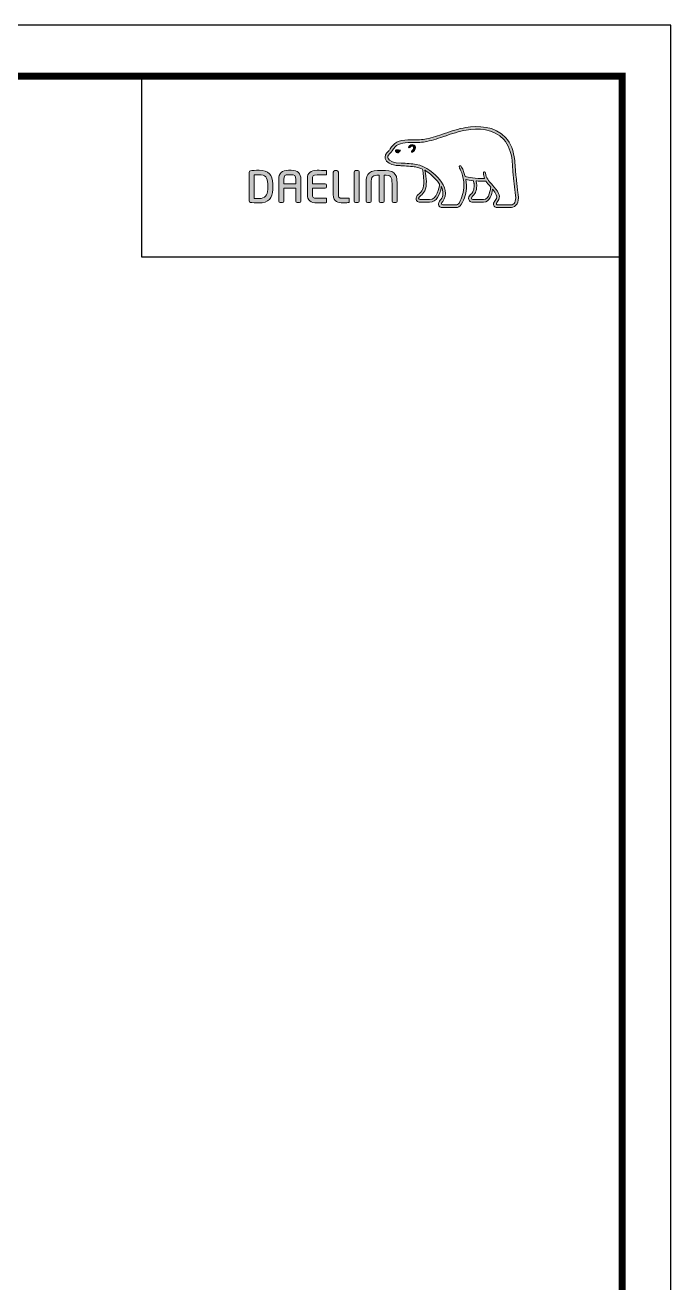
# Model space of a CAD drawing. Extents: x 28 to 1495, y -6 to 1069.
# Drawn here: x 1180 to 1495, y 455 to 1069 of the extents above; entities that cross this region are included whole.
import ezdxf

# ---------------------------------------------------------------- set-up
doc = ezdxf.new("R2010")
doc.units = 0
doc.header["$LTSCALE"] = 50
doc.header["$MEASUREMENT"] = 0
doc.layers.get('0').update_dxf_attribs({"linetype": 'CONTINUOUS'})
doc.layers.add('레이어 1', color=7, linetype='CONTINUOUS', lineweight=0)

msp = doc.modelspace()

# ---------------------------------------------------------------- hatches: boundary and pattern name
at = {"layer": '레이어 1'}
h = msp.add_hatch(color=5, dxfattribs=at)
h.dxf.hatch_style = 1
edge = h.paths.add_edge_path(flags=16)
edge.add_spline(control_points=[(1418.19, 981.63), (1417.55, 980.92), (1416.75, 980.91), (1416.71, 980.91), (1416.71, 980.91), (1410.28, 980.91), (1410.28, 980.91), (1410.04, 980.91), (1409.86, 980.97), (1409.75, 981.09), (1409.65, 981.18), (1409.6, 981.33), (1409.6, 981.51), (1409.6, 981.87), (1409.87, 982.2), (1410.15, 982.56), (1410.41, 982.89), (1410.66, 983.21), (1410.8, 983.6), (1411.15, 984.55), (1411.11, 985.56), (1410.69, 986.45), (1409.93, 988.06), (1408.8, 989.33), (1407.71, 990.55), (1407.71, 990.55), (1407.34, 990.96), (1407.34, 990.96), (1405.92, 992.54), (1404.45, 994.18), (1404.34, 996.4), (1404.31, 996.84), (1404.11, 997.11), (1403.83, 997.09), (1403.83, 997.09), (1403.41, 996.89), (1403.4, 996.89), (1403.29, 996.77), (1403.23, 996.59), (1403.23, 996.37), (1403.23, 996.37), (1403.23, 996.3), (1403.23, 996.3), (1403.29, 995.49), (1403.48, 994.71), (1403.81, 993.89), (1403.81, 993.89), (1403.85, 993.81), (1403.85, 993.81), (1403.85, 993.81), (1403.76, 993.8), (1403.76, 993.8), (1399.63, 993.64), (1395.58, 994.42), (1394.39, 994.71), (1393.66, 997.66), (1392.47, 999.62), (1392.41, 999.7), (1392.32, 999.86), (1392.17, 999.97), (1392.03, 1000.02), (1392.03, 1000.02), (1391.68, 999.96), (1391.64, 999.96), (1391.61, 999.91), (1391.55, 999.83), (1391.42, 999.65), (1391.42, 999.65), (1391.4, 999.51), (1391.4, 999.51), (1391.4, 999.51), (1391.51, 999.12), (1391.51, 999.12), (1391.6, 998.96), (1393.72, 995.25), (1393.72, 990.33), (1393.72, 987.29), (1392.92, 984.43), (1391.35, 981.82), (1390.97, 981.19), (1390.48, 980.91), (1389.74, 980.91), (1389.74, 980.91), (1383.4, 980.91), (1383.4, 980.91), (1383.19, 980.91), (1382.75, 981.06), (1382.75, 981.52), (1382.75, 981.77), (1382.99, 982.19), (1383.38, 982.62), (1386.02, 985.57), (1384.5, 990.16), (1381.96, 993.19), (1379.51, 996.11), (1375.52, 999.79), (1370.39, 1000.7), (1368.57, 1001.02), (1365.58, 1001.19), (1363.17, 1001.34), (1363.17, 1001.34), (1360.73, 1001.48), (1360.73, 1001.48), (1359.48, 1001.58), (1357.41, 1002.35), (1356.78, 1003.54), (1356.52, 1004.03), (1356.55, 1004.53), (1356.88, 1005.11), (1357.09, 1005.46), (1357.38, 1005.76), (1357.74, 1006.12), (1358.14, 1006.53), (1358.55, 1006.94), (1358.87, 1007.5), (1358.87, 1007.5), (1358.97, 1007.67), (1358.97, 1007.67), (1360.19, 1010.01), (1362.71, 1011.25), (1366.47, 1011.35), (1366.47, 1011.35), (1368.58, 1011.37), (1368.58, 1011.37), (1370.91, 1011.39), (1373.55, 1011.4), (1375.71, 1011.87), (1378.76, 1012.52), (1381.81, 1013.56), (1384.51, 1014.48), (1384.51, 1014.48), (1384.59, 1014.51), (1384.59, 1014.51), (1387.93, 1015.65), (1391.37, 1016.83), (1394.9, 1017.4), (1400.54, 1018.34), (1408.28, 1018.31), (1413.15, 1012.84), (1415.4, 1010.3), (1416.79, 1006.82), (1417.27, 1002.48), (1417.27, 1002.48), (1417.25, 1002.5), (1417.23, 1002.51), (1417.27, 1002.43), (1417.31, 1001.94), (1417.51, 999.18), (1417.57, 997.85), (1417.63, 996.48), (1417.97, 993.93), (1417.97, 993.93), (1418.96, 985.42), (1418.96, 985.42), (1418.96, 985.42), (1419.02, 984.38), (1419.02, 984.38), (1419.02, 983.16), (1418.74, 982.23), (1418.19, 981.63)], knot_values=[0, 0, 0, 0, 1, 1, 1, 2, 2, 2, 3, 3, 3, 4, 4, 4, 5, 5, 5, 6, 6, 6, 7, 7, 7, 8, 8, 8, 9, 9, 9, 10, 10, 10, 11, 11, 11, 12, 12, 12, 13, 13, 13, 14, 14, 14, 15, 15, 15, 16, 16, 16, 17, 17, 17, 18, 18, 18, 19, 19, 19, 20, 20, 20, 21, 21, 21, 22, 22, 22, 23, 23, 23, 24, 24, 24, 25, 25, 25, 26, 26, 26, 27, 27, 27, 28, 28, 28, 29, 29, 29, 30, 30, 30, 31, 31, 31, 32, 32, 32, 33, 33, 33, 34, 34, 34, 35, 35, 35, 36, 36, 36, 37, 37, 37, 38, 38, 38, 39, 39, 39, 40, 40, 40, 41, 41, 41, 42, 42, 42, 43, 43, 43, 44, 44, 44, 45, 45, 45, 46, 46, 46, 47, 47, 47, 48, 48, 48, 49, 49, 49, 50, 50, 50, 51, 51, 51, 52, 52, 52, 53, 53, 53, 53], degree=3, periodic=0)
edge = h.paths.add_edge_path(flags=16)
edge.add_spline(control_points=[(1403.32, 983.47), (1403.32, 983.47), (1398.07, 983.47), (1398.07, 983.47), (1397.68, 983.47), (1397.38, 983.78), (1397.38, 984.17), (1397.38, 984.45), (1397.62, 984.8), (1397.84, 985.04), (1398.91, 986.06), (1400, 987.47), (1400, 990.14), (1400, 990.14), (1399.93, 991.35), (1399.93, 991.36), (1399.93, 991.36), (1399.74, 992.54), (1399.74, 992.54), (1399.74, 992.54), (1399.73, 992.61), (1399.73, 992.61), (1399.73, 992.61), (1399.81, 992.61), (1399.81, 992.61), (1400.78, 992.53), (1402.69, 992.43), (1404.51, 992.51), (1404.97, 991.78), (1405.71, 990.84), (1406.8, 989.58), (1406.75, 988.95), (1406.23, 983.47), (1403.32, 983.47)], knot_values=[0, 0, 0, 0, 1, 1, 1, 2, 2, 2, 3, 3, 3, 4, 4, 4, 5, 5, 5, 6, 6, 6, 7, 7, 7, 8, 8, 8, 9, 9, 9, 10, 10, 10, 11, 11, 11, 11], degree=3, periodic=0)
edge = h.paths.add_edge_path(flags=16)
edge.add_spline(control_points=[(1376.99, 983.47), (1376.99, 983.47), (1372.38, 983.47), (1372.38, 983.47), (1372.04, 983.47), (1371.66, 983.75), (1371.66, 984.17), (1371.66, 984.43), (1371.88, 984.74), (1372.27, 985.06), (1373.43, 985.98), (1375.2, 987.39), (1375.39, 991.27), (1375.39, 991.27), (1375.42, 992.33), (1375.42, 992.33), (1375.42, 993.98), (1375.04, 995.97), (1374.68, 997.75), (1374.68, 997.75), (1374.62, 997.93), (1374.62, 997.93), (1374.62, 997.93), (1374.77, 997.82), (1374.77, 997.82), (1375.46, 997.39), (1379.22, 994.84), (1381.89, 991.08), (1381.67, 989.29), (1380.67, 983.47), (1376.99, 983.47)], knot_values=[0, 0, 0, 0, 1, 1, 1, 2, 2, 2, 3, 3, 3, 4, 4, 4, 5, 5, 5, 6, 6, 6, 7, 7, 7, 8, 8, 8, 9, 9, 9, 10, 10, 10, 10], degree=3, periodic=0)
edge = h.paths.add_edge_path()
edge.add_spline(control_points=[(1420.26, 985.55), (1420.26, 985.56), (1419.28, 994.11), (1419.28, 994.11), (1418.92, 996.67), (1418.86, 998.03), (1418.82, 999.24), (1418.82, 999.24), (1418.58, 1002.61), (1418.58, 1002.61), (1418.06, 1007.24), (1416.57, 1010.97), (1414.13, 1013.7), (1408.87, 1019.61), (1400.65, 1019.67), (1394.68, 1018.69), (1391.02, 1018.08), (1387.52, 1016.89), (1384.14, 1015.73), (1384.14, 1015.73), (1384.03, 1015.69), (1384.03, 1015.69), (1381.38, 1014.79), (1378.38, 1013.77), (1375.44, 1013.14), (1373.41, 1012.71), (1370.88, 1012.69), (1368.64, 1012.67), (1368.64, 1012.67), (1366.43, 1012.65), (1366.43, 1012.65), (1362.17, 1012.54), (1359.27, 1011.07), (1357.8, 1008.27), (1357.8, 1008.27), (1357.74, 1008.15), (1357.74, 1008.15), (1357.5, 1007.72), (1357.14, 1007.36), (1356.82, 1007.04), (1356.46, 1006.68), (1356.06, 1006.28), (1355.76, 1005.76), (1355.45, 1005.24), (1355.3, 1004.72), (1355.3, 1004.2), (1355.3, 1003.77), (1355.4, 1003.34), (1355.62, 1002.93), (1356.53, 1001.22), (1359.11, 1000.3), (1360.65, 1000.19), (1360.65, 1000.19), (1362.92, 1000.05), (1362.97, 1000.04), (1365.24, 999.91), (1368.34, 999.74), (1370.16, 999.41), (1371.22, 999.23), (1372.42, 998.85), (1373.53, 998.33), (1373.61, 998.04), (1374.19, 995.48), (1374.19, 992.33), (1374.19, 992.33), (1374.16, 991.33), (1374.16, 991.33), (1373.99, 988.01), (1372.55, 986.85), (1371.49, 986), (1371.38, 985.91), (1370.43, 985.13), (1370.37, 984.18), (1370.32, 983.65), (1370.47, 983.16), (1370.79, 982.81), (1371.15, 982.43), (1371.68, 982.24), (1372.38, 982.24), (1372.38, 982.24), (1376.99, 982.24), (1376.99, 982.24), (1380.44, 982.24), (1382.14, 985.95), (1382.66, 989.43), (1382.66, 989.43), (1382.67, 989.92), (1382.67, 989.92), (1382.67, 989.92), (1382.81, 989.68), (1382.81, 989.68), (1383.25, 988.69), (1383.52, 987.52), (1383.52, 986.63), (1383.52, 985.39), (1383.14, 984.3), (1382.4, 983.49), (1382.22, 983.31), (1381.3, 982.35), (1381.3, 981.4), (1381.3, 981.4), (1381.31, 981.24), (1381.31, 981.24), (1381.44, 980.11), (1382.35, 979.61), (1383.2, 979.61), (1383.2, 979.61), (1389.74, 979.61), (1389.74, 979.61), (1390.92, 979.61), (1391.87, 980.14), (1392.47, 981.15), (1394.14, 983.91), (1394.98, 986.92), (1394.98, 990.07), (1394.98, 991.06), (1394.89, 992.11), (1394.71, 993.2), (1394.71, 993.2), (1394.69, 993.28), (1394.69, 993.28), (1394.69, 993.28), (1394.78, 993.27), (1394.78, 993.27), (1395.57, 993.11), (1396.83, 992.89), (1398.4, 992.73), (1398.4, 992.73), (1398.44, 992.72), (1398.44, 992.72), (1398.44, 992.72), (1398.65, 991.52), (1398.65, 991.52), (1398.65, 991.52), (1398.7, 991.24), (1398.7, 991.23), (1398.7, 991.23), (1398.76, 990.17), (1398.76, 990.17), (1398.76, 987.62), (1397.61, 986.51), (1396.98, 985.92), (1396.97, 985.91), (1396.11, 985.03), (1396.01, 984.25), (1396.01, 984.25), (1395.98, 984.01), (1395.98, 984.01), (1395.98, 983.76), (1396.05, 983.28), (1396.48, 982.83), (1396.85, 982.44), (1397.44, 982.24), (1398.22, 982.24), (1398.22, 982.24), (1403.32, 982.24), (1403.32, 982.24), (1406.42, 982.24), (1407.35, 986.18), (1407.72, 988.39), (1407.72, 988.39), (1407.74, 988.61), (1407.74, 988.61), (1407.74, 988.61), (1407.86, 988.45), (1407.86, 988.45), (1408.58, 987.53), (1409.21, 986.52), (1409.51, 985.89), (1409.67, 985.56), (1409.75, 985.2), (1409.75, 984.83), (1409.75, 984.83), (1409.64, 984.09), (1409.64, 984.09), (1409.52, 983.69), (1409.24, 983.32), (1408.97, 982.97), (1408.58, 982.46), (1408.18, 981.93), (1408.18, 981.29), (1408.18, 981.29), (1408.22, 980.93), (1408.22, 980.93), (1408.4, 980.08), (1409.09, 979.61), (1410.16, 979.61), (1410.16, 979.61), (1416.71, 979.61), (1416.71, 979.61), (1416.85, 979.61), (1418.13, 979.64), (1419.14, 980.73), (1419.94, 981.59), (1420.33, 982.79), (1420.33, 984.37), (1420.33, 984.37), (1420.26, 985.54), (1420.26, 985.55)], knot_values=[0, 0, 0, 0, 1, 1, 1, 2, 2, 2, 3, 3, 3, 4, 4, 4, 5, 5, 5, 6, 6, 6, 7, 7, 7, 8, 8, 8, 9, 9, 9, 10, 10, 10, 11, 11, 11, 12, 12, 12, 13, 13, 13, 14, 14, 14, 15, 15, 15, 16, 16, 16, 17, 17, 17, 18, 18, 18, 19, 19, 19, 20, 20, 20, 21, 21, 21, 22, 22, 22, 23, 23, 23, 24, 24, 24, 25, 25, 25, 26, 26, 26, 27, 27, 27, 28, 28, 28, 29, 29, 29, 30, 30, 30, 31, 31, 31, 32, 32, 32, 33, 33, 33, 34, 34, 34, 35, 35, 35, 36, 36, 36, 37, 37, 37, 38, 38, 38, 39, 39, 39, 40, 40, 40, 41, 41, 41, 42, 42, 42, 43, 43, 43, 44, 44, 44, 45, 45, 45, 46, 46, 46, 47, 47, 47, 48, 48, 48, 49, 49, 49, 50, 50, 50, 51, 51, 51, 52, 52, 52, 53, 53, 53, 54, 54, 54, 55, 55, 55, 56, 56, 56, 57, 57, 57, 58, 58, 58, 59, 59, 59, 60, 60, 60, 61, 61, 61, 62, 62, 62, 63, 63, 63, 64, 64, 64, 65, 65, 65, 66, 66, 66, 66], degree=3, periodic=0)
edge = h.paths.add_edge_path(flags=0)
edge.add_spline(control_points=[(1360.54, 1007.66), (1360.54, 1007.66), (1361.49, 1008.09), (1362.67, 1007.64), (1362.67, 1007.64), (1362.82, 1007.57), (1362.63, 1007.3), (1362.05, 1006.53), (1361.49, 1006.36), (1361.49, 1006.36), (1361.49, 1006.36), (1361.08, 1006.22), (1360.85, 1006.5), (1360.38, 1007.05), (1360.36, 1007.37), (1360.36, 1007.37), (1360.36, 1007.37), (1360.32, 1007.6), (1360.54, 1007.66)], knot_values=[0, 0, 0, 0, 1, 1, 1, 2, 2, 2, 3, 3, 3, 4, 4, 4, 5, 5, 5, 6, 6, 6, 6], degree=3, periodic=0)
edge = h.paths.add_edge_path(flags=0)
edge.add_spline(control_points=[(1366.83, 1009.41), (1366.69, 1009.26), (1366.68, 1009), (1366.83, 1008.86), (1366.98, 1008.73), (1367.23, 1008.76), (1367.37, 1008.92), (1367.45, 1009), (1368.23, 1009.93), (1368.91, 1009.45), (1369.15, 1009.28), (1369.26, 1009.02), (1369.22, 1008.7), (1369.16, 1008.18), (1368.71, 1007.59), (1368.39, 1007.39), (1368.22, 1007.28), (1368.1, 1007.05), (1368.18, 1006.86), (1368.27, 1006.67), (1368.5, 1006.62), (1368.69, 1006.71), (1369.26, 1006.98), (1369.97, 1007.88), (1370.07, 1008.72), (1370.13, 1009.31), (1369.87, 1009.79), (1369.4, 1010.11), (1368.39, 1010.83), (1367.25, 1009.87), (1366.83, 1009.41)], knot_values=[0, 0, 0, 0, 1, 1, 1, 2, 2, 2, 3, 3, 3, 4, 4, 4, 5, 5, 5, 6, 6, 6, 7, 7, 7, 8, 8, 8, 9, 9, 9, 10, 10, 10, 10], degree=3, periodic=0)
edge = h.paths.add_edge_path(flags=0)
edge.add_spline(control_points=[(1366.7, 1008.72), (1366.7, 1008.72), (1366.7, 1008.72), (1366.7, 1008.72), (1366.7, 1008.72), (1366.7, 1008.72), (1366.7, 1008.72)], knot_values=[0, 0, 0, 0, 1, 1, 1, 2, 2, 2, 2], degree=3, periodic=0)
h = msp.add_hatch(color=5, dxfattribs=at)
h.dxf.hatch_style = 2
edge = h.paths.add_edge_path()
edge.add_spline(control_points=[(1360.54, 1007.66), (1360.54, 1007.66), (1361.49, 1008.09), (1362.67, 1007.64), (1362.67, 1007.64), (1362.82, 1007.57), (1362.63, 1007.3), (1362.05, 1006.53), (1361.49, 1006.36), (1361.49, 1006.36), (1361.49, 1006.36), (1361.08, 1006.22), (1360.85, 1006.5), (1360.38, 1007.05), (1360.36, 1007.37), (1360.36, 1007.37), (1360.36, 1007.37), (1360.32, 1007.6), (1360.54, 1007.66)], knot_values=[0, 0, 0, 0, 1, 1, 1, 2, 2, 2, 3, 3, 3, 4, 4, 4, 5, 5, 5, 6, 6, 6, 6], degree=3, periodic=0)
h = msp.add_hatch(color=5, dxfattribs=at)
h.dxf.hatch_style = 2
edge = h.paths.add_edge_path()
edge.add_spline(control_points=[(1366.83, 1009.41), (1366.69, 1009.26), (1366.68, 1009), (1366.83, 1008.86), (1366.98, 1008.73), (1367.23, 1008.76), (1367.37, 1008.92), (1367.45, 1009), (1368.23, 1009.93), (1368.91, 1009.45), (1369.15, 1009.28), (1369.26, 1009.02), (1369.22, 1008.7), (1369.16, 1008.18), (1368.71, 1007.59), (1368.39, 1007.39), (1368.22, 1007.28), (1368.1, 1007.05), (1368.18, 1006.86), (1368.27, 1006.67), (1368.5, 1006.62), (1368.69, 1006.71), (1369.26, 1006.98), (1369.97, 1007.88), (1370.07, 1008.72), (1370.13, 1009.31), (1369.87, 1009.79), (1369.4, 1010.11), (1368.39, 1010.83), (1367.25, 1009.87), (1366.83, 1009.41)], knot_values=[0, 0, 0, 0, 1, 1, 1, 2, 2, 2, 3, 3, 3, 4, 4, 4, 5, 5, 5, 6, 6, 6, 7, 7, 7, 8, 8, 8, 9, 9, 9, 10, 10, 10, 10], degree=3, periodic=0)
h = msp.add_hatch(color=5, dxfattribs=at)
h.dxf.hatch_style = 2
edge = h.paths.add_edge_path()
edge.add_spline(control_points=[(1298.02, 988.46), (1298.02, 985.48), (1296.66, 984.02), (1293.85, 984.02), (1293.85, 984.02), (1291.93, 984.06), (1291.43, 984.07), (1291.43, 984.07), (1291.43, 995.53), (1291.43, 995.53), (1292.42, 995.63), (1293.84, 995.64), (1293.85, 995.64), (1296.73, 995.64), (1298.02, 994.27), (1298.02, 991.2), (1298.02, 991.2), (1298.02, 988.46), (1298.02, 988.46)], knot_values=[0, 0, 0, 0, 1, 1, 1, 2, 2, 2, 3, 3, 3, 4, 4, 4, 5, 5, 5, 6, 6, 6, 6], degree=3, periodic=0)
edge = h.paths.add_edge_path()
edge.add_spline(control_points=[(1293.85, 997.8), (1292.29, 997.8), (1290.27, 997.7), (1289.61, 997.59), (1289.19, 997.52), (1288.93, 997.21), (1288.93, 996.8), (1288.93, 996.8), (1288.93, 982.86), (1288.93, 982.86), (1288.93, 982.43), (1289.19, 982.13), (1289.63, 982.07), (1290.25, 981.97), (1292.27, 981.87), (1293.85, 981.87), (1298.2, 981.87), (1300.5, 984.15), (1300.5, 988.46), (1300.5, 988.46), (1300.5, 991.2), (1300.5, 991.2), (1300.5, 995.52), (1298.2, 997.8), (1293.85, 997.8)], knot_values=[0, 0, 0, 0, 1, 1, 1, 2, 2, 2, 3, 3, 3, 4, 4, 4, 5, 5, 5, 6, 6, 6, 7, 7, 7, 8, 8, 8, 8], degree=3, periodic=0)
h = msp.add_hatch(color=5, dxfattribs=at)
h.dxf.hatch_style = 2
edge = h.paths.add_edge_path()
edge.add_spline(control_points=[(1311.72, 991.22), (1311.72, 991.22), (1305.85, 991.22), (1305.85, 991.22), (1305.85, 991.44), (1305.85, 993.31), (1305.85, 993.31), (1305.85, 995.27), (1306.44, 995.6), (1308.18, 995.6), (1308.18, 995.6), (1309.4, 995.6), (1309.4, 995.6), (1311.14, 995.6), (1311.72, 995.27), (1311.72, 993.31), (1311.72, 993.31), (1311.72, 991.44), (1311.72, 991.22)], knot_values=[0, 0, 0, 0, 1, 1, 1, 2, 2, 2, 3, 3, 3, 4, 4, 4, 5, 5, 5, 6, 6, 6, 6], degree=3, periodic=0)
edge = h.paths.add_edge_path()
edge.add_spline(control_points=[(1309.4, 997.8), (1309.4, 997.8), (1308.18, 997.8), (1308.18, 997.8), (1304.86, 997.8), (1303.37, 996.41), (1303.37, 993.31), (1303.37, 993.31), (1303.37, 982.7), (1303.37, 982.7), (1303.37, 982.33), (1303.68, 982.01), (1304.04, 982.01), (1304.04, 982.01), (1305.2, 982.01), (1305.2, 982.01), (1305.61, 982.01), (1305.85, 982.36), (1305.85, 982.7), (1305.85, 982.7), (1305.85, 988.8), (1305.85, 989.04), (1305.85, 989.04), (1311.72, 989.04), (1311.72, 989.04), (1311.72, 988.8), (1311.72, 982.7), (1311.72, 982.7), (1311.72, 982.32), (1312.02, 982.01), (1312.39, 982.01), (1312.39, 982.01), (1313.54, 982.01), (1313.54, 982.01), (1313.94, 982.01), (1314.21, 982.37), (1314.21, 982.7), (1314.21, 982.7), (1314.21, 993.31), (1314.21, 993.31), (1314.21, 996.41), (1312.72, 997.8), (1309.4, 997.8)], knot_values=[0, 0, 0, 0, 1, 1, 1, 2, 2, 2, 3, 3, 3, 4, 4, 4, 5, 5, 5, 6, 6, 6, 7, 7, 7, 8, 8, 8, 9, 9, 9, 10, 10, 10, 11, 11, 11, 12, 12, 12, 13, 13, 13, 14, 14, 14, 14], degree=3, periodic=0)
h = msp.add_hatch(color=5, dxfattribs=at)
h.dxf.hatch_style = 2
edge = h.paths.add_edge_path()
edge.add_spline(control_points=[(1317.36, 993.74), (1317.36, 993.74), (1317.36, 985.93), (1317.36, 985.93), (1317.36, 983.2), (1318.92, 981.87), (1322.13, 981.87), (1323.55, 981.87), (1325.48, 981.9), (1326.25, 981.97), (1326.24, 981.97), (1326.63, 982.01), (1326.63, 982.01), (1326.63, 982.01), (1326.74, 982.02), (1326.74, 982.02), (1326.74, 982.02), (1326.74, 984.11), (1326.74, 984.11), (1326.74, 984.11), (1322.15, 984.11), (1322.15, 984.11), (1319.85, 984.11), (1319.85, 984.75), (1319.85, 985.93), (1319.85, 985.93), (1319.85, 988.82), (1319.85, 989.05), (1320.09, 989.05), (1326.02, 989.05), (1326.02, 989.05), (1326.41, 989.05), (1326.72, 989.36), (1326.72, 989.74), (1326.72, 989.74), (1326.72, 990.51), (1326.72, 990.51), (1326.72, 990.89), (1326.41, 991.2), (1326.02, 991.2), (1326.02, 991.2), (1320.09, 991.2), (1319.85, 991.2), (1319.85, 991.43), (1319.85, 993.74), (1319.85, 993.74), (1319.85, 994.91), (1319.85, 995.56), (1322.15, 995.56), (1322.15, 995.56), (1326.74, 995.54), (1326.74, 995.54), (1326.74, 995.54), (1326.74, 997.62), (1326.74, 997.62), (1326.74, 997.62), (1326.25, 997.67), (1326.25, 997.67), (1325.35, 997.75), (1323.28, 997.8), (1322.13, 997.8), (1318.92, 997.8), (1317.36, 996.47), (1317.36, 993.74)], knot_values=[0, 0, 0, 0, 1, 1, 1, 2, 2, 2, 3, 3, 3, 4, 4, 4, 5, 5, 5, 6, 6, 6, 7, 7, 7, 8, 8, 8, 9, 9, 9, 10, 10, 10, 11, 11, 11, 12, 12, 12, 13, 13, 13, 14, 14, 14, 15, 15, 15, 16, 16, 16, 17, 17, 17, 18, 18, 18, 19, 19, 19, 20, 20, 20, 21, 21, 21, 21], degree=3, periodic=0)
h = msp.add_hatch(color=5, dxfattribs=at)
h.dxf.hatch_style = 2
edge = h.paths.add_edge_path()
edge.add_spline(control_points=[(1330.72, 997.65), (1330.34, 997.65), (1330.01, 997.34), (1330.01, 996.96), (1330.01, 996.96), (1330.01, 985.93), (1330.01, 985.93), (1330.01, 982.33), (1332.47, 981.87), (1334.6, 981.87), (1336.17, 981.87), (1336.57, 981.94), (1337.04, 982.01), (1337.04, 982.01), (1337.31, 982.06), (1337.31, 982.06), (1337.3, 982.06), (1337.67, 982.1), (1337.67, 982.1), (1337.67, 982.1), (1337.77, 982.12), (1337.77, 982.12), (1337.77, 982.12), (1337.77, 984.11), (1337.77, 984.11), (1337.77, 984.11), (1334.63, 984.11), (1334.63, 984.11), (1332.5, 984.11), (1332.5, 984.91), (1332.5, 985.69), (1332.5, 985.69), (1332.5, 996.96), (1332.5, 996.96), (1332.5, 997.34), (1332.17, 997.65), (1331.79, 997.65), (1331.79, 997.65), (1330.72, 997.65), (1330.72, 997.65)], knot_values=[0, 0, 0, 0, 1, 1, 1, 2, 2, 2, 3, 3, 3, 4, 4, 4, 5, 5, 5, 6, 6, 6, 7, 7, 7, 8, 8, 8, 9, 9, 9, 10, 10, 10, 11, 11, 11, 12, 12, 12, 13, 13, 13, 13], degree=3, periodic=0)
h = msp.add_hatch(color=5, dxfattribs=at)
h.dxf.hatch_style = 2
edge = h.paths.add_edge_path()
edge.add_spline(control_points=[(1340.85, 997.65), (1340.44, 997.65), (1340.19, 997.31), (1340.19, 996.98), (1340.19, 996.98), (1340.19, 982.7), (1340.19, 982.7), (1340.19, 982.32), (1340.49, 982.01), (1340.85, 982.01), (1340.85, 982.01), (1342.01, 982.01), (1342.01, 982.01), (1342.42, 982.01), (1342.67, 982.36), (1342.67, 982.7), (1342.67, 982.7), (1342.67, 996.98), (1342.67, 996.98), (1342.67, 997.36), (1342.38, 997.65), (1342.01, 997.65), (1342.01, 997.65), (1340.85, 997.65), (1340.85, 997.65)], knot_values=[0, 0, 0, 0, 1, 1, 1, 2, 2, 2, 3, 3, 3, 4, 4, 4, 5, 5, 5, 6, 6, 6, 7, 7, 7, 8, 8, 8, 8], degree=3, periodic=0)
h = msp.add_hatch(color=5, dxfattribs=at)
h.dxf.hatch_style = 2
edge = h.paths.add_edge_path()
edge.add_spline(control_points=[(1346.01, 991.49), (1346.01, 991.49), (1346.01, 982.7), (1346.01, 982.7), (1346.01, 982.32), (1346.31, 982.01), (1346.68, 982.01), (1346.68, 982.01), (1347.85, 982.01), (1347.85, 982.01), (1348.27, 982.01), (1348.52, 982.36), (1348.52, 982.7), (1348.52, 982.7), (1348.52, 991.27), (1348.52, 991.27), (1348.52, 995.05), (1349.16, 995.42), (1352.35, 995.43), (1352.35, 995.2), (1352.35, 982.7), (1352.35, 982.7), (1352.35, 982.31), (1352.64, 982.01), (1353.01, 982.01), (1353.01, 982.01), (1354.17, 982.01), (1354.17, 982.01), (1354.58, 982.01), (1354.83, 982.36), (1354.83, 982.7), (1354.83, 982.7), (1354.83, 995.16), (1354.83, 995.4), (1356.33, 995.4), (1357.38, 995.28), (1357.95, 994.71), (1358.54, 994.11), (1358.66, 992.99), (1358.66, 991.27), (1358.66, 991.27), (1358.66, 982.7), (1358.66, 982.7), (1358.66, 982.33), (1358.97, 982.01), (1359.33, 982.01), (1359.33, 982.01), (1360.51, 982.01), (1360.51, 982.01), (1360.92, 982.01), (1361.17, 982.37), (1361.17, 982.7), (1361.17, 982.7), (1361.17, 991.49), (1361.17, 991.49), (1361.17, 996.82), (1359.28, 997.72), (1353.61, 997.72), (1347.91, 997.72), (1346.01, 996.82), (1346.01, 991.49)], knot_values=[0, 0, 0, 0, 1, 1, 1, 2, 2, 2, 3, 3, 3, 4, 4, 4, 5, 5, 5, 6, 6, 6, 7, 7, 7, 8, 8, 8, 9, 9, 9, 10, 10, 10, 11, 11, 11, 12, 12, 12, 13, 13, 13, 14, 14, 14, 15, 15, 15, 16, 16, 16, 17, 17, 17, 18, 18, 18, 19, 19, 19, 20, 20, 20, 20], degree=3, periodic=0)

# ---------------------------------------------------------------- linework, layer by layer
at = {"color": 5, "ltscale": 0.5}
msp.add_line((1236.52, 955.42), (1236.52, 1043.72), dxfattribs=at)
at = {"color": 5}
msp.add_line((1376.78, 982.24), (1376.78, 982.24), dxfattribs=at)
at = {"color": 5, "ltscale": 40}
msp.add_line((1470.96, 955.42), (1236.52, 955.42), dxfattribs=at)
at = {"ltscale": 0.5}
msp.add_lwpolyline([(27.78, -6.17), (1494.7, -6.17), (1494.7, 1068.67), (27.78, 1068.67)], close=True, dxfattribs=at)
at = {"color": 5, "linetype": 'ByBlock', "lineweight": 200, "const_width": 3.38}
msp.add_lwpolyline([(51.36, 39.86), (1470.96, 39.86), (1470.96, 1043.72), (51.36, 1043.72)], close=True, dxfattribs=at)
at = {"layer": '레이어 1', "color": 5}
for points, knots in [([(1420.26, 985.55), (1420.26, 985.56), (1419.28, 994.11), (1419.28, 994.11), (1418.92, 996.67), (1418.86, 998.03), (1418.82, 999.24), (1418.82, 999.24), (1418.58, 1002.61), (1418.58, 1002.61), (1418.06, 1007.24), (1416.57, 1010.97), (1414.13, 1013.7), (1408.87, 1019.61), (1400.65, 1019.67), (1394.68, 1018.69), (1391.02, 1018.08), (1387.52, 1016.89), (1384.14, 1015.73), (1384.14, 1015.73), (1384.03, 1015.69), (1384.03, 1015.69), (1381.38, 1014.79), (1378.38, 1013.77), (1375.44, 1013.14), (1373.41, 1012.71), (1370.88, 1012.69), (1368.64, 1012.67), (1368.64, 1012.67), (1366.43, 1012.65), (1366.43, 1012.65), (1362.17, 1012.54), (1359.27, 1011.07), (1357.8, 1008.27), (1357.8, 1008.27), (1357.74, 1008.15), (1357.74, 1008.15), (1357.5, 1007.72), (1357.14, 1007.36), (1356.82, 1007.04), (1356.46, 1006.68), (1356.06, 1006.28), (1355.76, 1005.76), (1355.45, 1005.24), (1355.3, 1004.72), (1355.3, 1004.2), (1355.3, 1003.77), (1355.4, 1003.34), (1355.62, 1002.93), (1356.53, 1001.22), (1359.11, 1000.3), (1360.65, 1000.19), (1360.65, 1000.19), (1362.92, 1000.05), (1362.97, 1000.04), (1365.24, 999.91), (1368.34, 999.74), (1370.16, 999.41), (1371.22, 999.23), (1372.42, 998.85), (1373.53, 998.33), (1373.61, 998.04), (1374.19, 995.48), (1374.19, 992.33), (1374.19, 992.33), (1374.16, 991.33), (1374.16, 991.33), (1373.99, 988.01), (1372.55, 986.85), (1371.49, 986), (1371.38, 985.91), (1370.43, 985.13), (1370.37, 984.18), (1370.32, 983.65), (1370.47, 983.16), (1370.79, 982.81), (1371.15, 982.43), (1371.68, 982.24), (1372.38, 982.24), (1372.38, 982.24), (1376.99, 982.24), (1376.99, 982.24), (1380.44, 982.24), (1382.14, 985.95), (1382.66, 989.43), (1382.66, 989.43), (1382.67, 989.92), (1382.67, 989.92), (1382.67, 989.92), (1382.81, 989.68), (1382.81, 989.68), (1383.25, 988.69), (1383.52, 987.52), (1383.52, 986.63), (1383.52, 985.39), (1383.14, 984.3), (1382.4, 983.49), (1382.22, 983.31), (1381.3, 982.35), (1381.3, 981.4), (1381.3, 981.4), (1381.31, 981.24), (1381.31, 981.24), (1381.44, 980.11), (1382.35, 979.61), (1383.2, 979.61), (1383.2, 979.61), (1389.74, 979.61), (1389.74, 979.61), (1390.92, 979.61), (1391.87, 980.14), (1392.47, 981.15), (1394.14, 983.91), (1394.98, 986.92), (1394.98, 990.07), (1394.98, 991.06), (1394.89, 992.11), (1394.71, 993.2), (1394.71, 993.2), (1394.69, 993.28), (1394.69, 993.28), (1394.69, 993.28), (1394.78, 993.27), (1394.78, 993.27), (1395.57, 993.11), (1396.83, 992.89), (1398.4, 992.73), (1398.4, 992.73), (1398.44, 992.72), (1398.44, 992.72), (1398.44, 992.72), (1398.65, 991.52), (1398.65, 991.52), (1398.65, 991.52), (1398.7, 991.24), (1398.7, 991.23), (1398.7, 991.23), (1398.76, 990.17), (1398.76, 990.17), (1398.76, 987.62), (1397.61, 986.51), (1396.98, 985.92), (1396.97, 985.91), (1396.11, 985.03), (1396.01, 984.25), (1396.01, 984.25), (1395.98, 984.01), (1395.98, 984.01), (1395.98, 983.76), (1396.05, 983.28), (1396.48, 982.83), (1396.85, 982.44), (1397.44, 982.24), (1398.22, 982.24), (1398.22, 982.24), (1403.32, 982.24), (1403.32, 982.24), (1406.42, 982.24), (1407.35, 986.18), (1407.72, 988.39), (1407.72, 988.39), (1407.74, 988.61), (1407.74, 988.61), (1407.74, 988.61), (1407.86, 988.45), (1407.86, 988.45), (1408.58, 987.53), (1409.21, 986.52), (1409.51, 985.89), (1409.67, 985.56), (1409.75, 985.2), (1409.75, 984.83), (1409.75, 984.83), (1409.64, 984.09), (1409.64, 984.09), (1409.52, 983.69), (1409.24, 983.32), (1408.97, 982.97), (1408.58, 982.46), (1408.18, 981.93), (1408.18, 981.29), (1408.18, 981.29), (1408.22, 980.93), (1408.22, 980.93), (1408.4, 980.08), (1409.09, 979.61), (1410.16, 979.61), (1410.16, 979.61), (1416.71, 979.61), (1416.71, 979.61), (1416.85, 979.61), (1418.13, 979.64), (1419.14, 980.73), (1419.94, 981.59), (1420.33, 982.79), (1420.33, 984.37), (1420.33, 984.37), (1420.26, 985.54), (1420.26, 985.55)], [0, 0, 0, 0, 1, 1, 1, 2, 2, 2, 3, 3, 3, 4, 4, 4, 5, 5, 5, 6, 6, 6, 7, 7, 7, 8, 8, 8, 9, 9, 9, 10, 10, 10, 11, 11, 11, 12, 12, 12, 13, 13, 13, 14, 14, 14, 15, 15, 15, 16, 16, 16, 17, 17, 17, 18, 18, 18, 19, 19, 19, 20, 20, 20, 21, 21, 21, 22, 22, 22, 23, 23, 23, 24, 24, 24, 25, 25, 25, 26, 26, 26, 27, 27, 27, 28, 28, 28, 29, 29, 29, 30, 30, 30, 31, 31, 31, 32, 32, 32, 33, 33, 33, 34, 34, 34, 35, 35, 35, 36, 36, 36, 37, 37, 37, 38, 38, 38, 39, 39, 39, 40, 40, 40, 41, 41, 41, 42, 42, 42, 43, 43, 43, 44, 44, 44, 45, 45, 45, 46, 46, 46, 47, 47, 47, 48, 48, 48, 49, 49, 49, 50, 50, 50, 51, 51, 51, 52, 52, 52, 53, 53, 53, 54, 54, 54, 55, 55, 55, 56, 56, 56, 57, 57, 57, 58, 58, 58, 59, 59, 59, 60, 60, 60, 61, 61, 61, 62, 62, 62, 63, 63, 63, 64, 64, 64, 65, 65, 65, 66, 66, 66, 66]), ([(1360.54, 1007.66), (1360.54, 1007.66), (1361.49, 1008.09), (1362.67, 1007.64), (1362.67, 1007.64), (1362.82, 1007.57), (1362.63, 1007.3), (1362.05, 1006.53), (1361.49, 1006.36), (1361.49, 1006.36), (1361.49, 1006.36), (1361.08, 1006.22), (1360.85, 1006.5), (1360.38, 1007.05), (1360.36, 1007.37), (1360.36, 1007.37), (1360.36, 1007.37), (1360.32, 1007.6), (1360.54, 1007.66)], [0, 0, 0, 0, 1, 1, 1, 2, 2, 2, 3, 3, 3, 4, 4, 4, 5, 5, 5, 6, 6, 6, 6]), ([(1366.83, 1009.41), (1366.69, 1009.26), (1366.68, 1009), (1366.83, 1008.86), (1366.98, 1008.73), (1367.23, 1008.76), (1367.37, 1008.92), (1367.45, 1009), (1368.23, 1009.93), (1368.91, 1009.45), (1369.15, 1009.28), (1369.26, 1009.02), (1369.22, 1008.7), (1369.16, 1008.18), (1368.71, 1007.59), (1368.39, 1007.39), (1368.22, 1007.28), (1368.1, 1007.05), (1368.18, 1006.86), (1368.27, 1006.67), (1368.5, 1006.62), (1368.69, 1006.71), (1369.26, 1006.98), (1369.97, 1007.88), (1370.07, 1008.72), (1370.13, 1009.31), (1369.87, 1009.79), (1369.4, 1010.11), (1368.39, 1010.83), (1367.25, 1009.87), (1366.83, 1009.41)], [0, 0, 0, 0, 1, 1, 1, 2, 2, 2, 3, 3, 3, 4, 4, 4, 5, 5, 5, 6, 6, 6, 7, 7, 7, 8, 8, 8, 9, 9, 9, 10, 10, 10, 10]), ([(1366.7, 1008.72), (1366.7, 1008.72), (1366.7, 1008.72), (1366.7, 1008.72), (1366.7, 1008.72), (1366.7, 1008.72), (1366.7, 1008.72)], [0, 0, 0, 0, 1, 1, 1, 2, 2, 2, 2]), ([(1293.85, 997.8), (1292.29, 997.8), (1290.27, 997.7), (1289.61, 997.59), (1289.19, 997.52), (1288.93, 997.21), (1288.93, 996.8), (1288.93, 996.8), (1288.93, 982.86), (1288.93, 982.86), (1288.93, 982.43), (1289.19, 982.13), (1289.63, 982.07), (1290.25, 981.97), (1292.27, 981.87), (1293.85, 981.87), (1298.2, 981.87), (1300.5, 984.15), (1300.5, 988.46), (1300.5, 988.46), (1300.5, 991.2), (1300.5, 991.2), (1300.5, 995.52), (1298.2, 997.8), (1293.85, 997.8)], [0, 0, 0, 0, 1, 1, 1, 2, 2, 2, 3, 3, 3, 4, 4, 4, 5, 5, 5, 6, 6, 6, 7, 7, 7, 8, 8, 8, 8]), ([(1298.02, 988.46), (1298.02, 985.48), (1296.66, 984.02), (1293.85, 984.02), (1293.85, 984.02), (1291.93, 984.06), (1291.43, 984.07), (1291.43, 984.07), (1291.43, 995.53), (1291.43, 995.53), (1292.42, 995.63), (1293.84, 995.64), (1293.85, 995.64), (1296.73, 995.64), (1298.02, 994.27), (1298.02, 991.2), (1298.02, 991.2), (1298.02, 988.46), (1298.02, 988.46)], [0, 0, 0, 0, 1, 1, 1, 2, 2, 2, 3, 3, 3, 4, 4, 4, 5, 5, 5, 6, 6, 6, 6]), ([(1309.4, 997.8), (1309.4, 997.8), (1308.18, 997.8), (1308.18, 997.8), (1304.86, 997.8), (1303.37, 996.41), (1303.37, 993.31), (1303.37, 993.31), (1303.37, 982.7), (1303.37, 982.7), (1303.37, 982.33), (1303.68, 982.01), (1304.04, 982.01), (1304.04, 982.01), (1305.2, 982.01), (1305.2, 982.01), (1305.61, 982.01), (1305.85, 982.36), (1305.85, 982.7), (1305.85, 982.7), (1305.85, 988.8), (1305.85, 989.04), (1305.85, 989.04), (1311.72, 989.04), (1311.72, 989.04), (1311.72, 988.8), (1311.72, 982.7), (1311.72, 982.7), (1311.72, 982.32), (1312.02, 982.01), (1312.39, 982.01), (1312.39, 982.01), (1313.54, 982.01), (1313.54, 982.01), (1313.94, 982.01), (1314.21, 982.37), (1314.21, 982.7), (1314.21, 982.7), (1314.21, 993.31), (1314.21, 993.31), (1314.21, 996.41), (1312.72, 997.8), (1309.4, 997.8)], [0, 0, 0, 0, 1, 1, 1, 2, 2, 2, 3, 3, 3, 4, 4, 4, 5, 5, 5, 6, 6, 6, 7, 7, 7, 8, 8, 8, 9, 9, 9, 10, 10, 10, 11, 11, 11, 12, 12, 12, 13, 13, 13, 14, 14, 14, 14]), ([(1311.72, 991.22), (1311.72, 991.22), (1305.85, 991.22), (1305.85, 991.22), (1305.85, 991.44), (1305.85, 993.31), (1305.85, 993.31), (1305.85, 995.27), (1306.44, 995.6), (1308.18, 995.6), (1308.18, 995.6), (1309.4, 995.6), (1309.4, 995.6), (1311.14, 995.6), (1311.72, 995.27), (1311.72, 993.31), (1311.72, 993.31), (1311.72, 991.44), (1311.72, 991.22)], [0, 0, 0, 0, 1, 1, 1, 2, 2, 2, 3, 3, 3, 4, 4, 4, 5, 5, 5, 6, 6, 6, 6]), ([(1317.36, 993.74), (1317.36, 993.74), (1317.36, 985.93), (1317.36, 985.93), (1317.36, 983.2), (1318.92, 981.87), (1322.13, 981.87), (1323.55, 981.87), (1325.48, 981.9), (1326.25, 981.97), (1326.24, 981.97), (1326.63, 982.01), (1326.63, 982.01), (1326.63, 982.01), (1326.74, 982.02), (1326.74, 982.02), (1326.74, 982.02), (1326.74, 984.11), (1326.74, 984.11), (1326.74, 984.11), (1322.15, 984.11), (1322.15, 984.11), (1319.85, 984.11), (1319.85, 984.75), (1319.85, 985.93), (1319.85, 985.93), (1319.85, 988.82), (1319.85, 989.05), (1320.09, 989.05), (1326.02, 989.05), (1326.02, 989.05), (1326.41, 989.05), (1326.72, 989.36), (1326.72, 989.74), (1326.72, 989.74), (1326.72, 990.51), (1326.72, 990.51), (1326.72, 990.89), (1326.41, 991.2), (1326.02, 991.2), (1326.02, 991.2), (1320.09, 991.2), (1319.85, 991.2), (1319.85, 991.43), (1319.85, 993.74), (1319.85, 993.74), (1319.85, 994.91), (1319.85, 995.56), (1322.15, 995.56), (1322.15, 995.56), (1326.74, 995.54), (1326.74, 995.54), (1326.74, 995.54), (1326.74, 997.62), (1326.74, 997.62), (1326.74, 997.62), (1326.25, 997.67), (1326.25, 997.67), (1325.35, 997.75), (1323.28, 997.8), (1322.13, 997.8), (1318.92, 997.8), (1317.36, 996.47), (1317.36, 993.74)], [0, 0, 0, 0, 1, 1, 1, 2, 2, 2, 3, 3, 3, 4, 4, 4, 5, 5, 5, 6, 6, 6, 7, 7, 7, 8, 8, 8, 9, 9, 9, 10, 10, 10, 11, 11, 11, 12, 12, 12, 13, 13, 13, 14, 14, 14, 15, 15, 15, 16, 16, 16, 17, 17, 17, 18, 18, 18, 19, 19, 19, 20, 20, 20, 21, 21, 21, 21]), ([(1330.72, 997.65), (1330.34, 997.65), (1330.01, 997.34), (1330.01, 996.96), (1330.01, 996.96), (1330.01, 985.93), (1330.01, 985.93), (1330.01, 982.33), (1332.47, 981.87), (1334.6, 981.87), (1336.17, 981.87), (1336.57, 981.94), (1337.04, 982.01), (1337.04, 982.01), (1337.31, 982.06), (1337.31, 982.06), (1337.3, 982.06), (1337.67, 982.1), (1337.67, 982.1), (1337.67, 982.1), (1337.77, 982.12), (1337.77, 982.12), (1337.77, 982.12), (1337.77, 984.11), (1337.77, 984.11), (1337.77, 984.11), (1334.63, 984.11), (1334.63, 984.11), (1332.5, 984.11), (1332.5, 984.91), (1332.5, 985.69), (1332.5, 985.69), (1332.5, 996.96), (1332.5, 996.96), (1332.5, 997.34), (1332.17, 997.65), (1331.79, 997.65), (1331.79, 997.65), (1330.72, 997.65), (1330.72, 997.65)], [0, 0, 0, 0, 1, 1, 1, 2, 2, 2, 3, 3, 3, 4, 4, 4, 5, 5, 5, 6, 6, 6, 7, 7, 7, 8, 8, 8, 9, 9, 9, 10, 10, 10, 11, 11, 11, 12, 12, 12, 13, 13, 13, 13]), ([(1340.85, 997.65), (1340.44, 997.65), (1340.19, 997.31), (1340.19, 996.98), (1340.19, 996.98), (1340.19, 982.7), (1340.19, 982.7), (1340.19, 982.32), (1340.49, 982.01), (1340.85, 982.01), (1340.85, 982.01), (1342.01, 982.01), (1342.01, 982.01), (1342.42, 982.01), (1342.67, 982.36), (1342.67, 982.7), (1342.67, 982.7), (1342.67, 996.98), (1342.67, 996.98), (1342.67, 997.36), (1342.38, 997.65), (1342.01, 997.65), (1342.01, 997.65), (1340.85, 997.65), (1340.85, 997.65)], [0, 0, 0, 0, 1, 1, 1, 2, 2, 2, 3, 3, 3, 4, 4, 4, 5, 5, 5, 6, 6, 6, 7, 7, 7, 8, 8, 8, 8]), ([(1346.01, 991.49), (1346.01, 991.49), (1346.01, 982.7), (1346.01, 982.7), (1346.01, 982.32), (1346.31, 982.01), (1346.68, 982.01), (1346.68, 982.01), (1347.85, 982.01), (1347.85, 982.01), (1348.27, 982.01), (1348.52, 982.36), (1348.52, 982.7), (1348.52, 982.7), (1348.52, 991.27), (1348.52, 991.27), (1348.52, 995.05), (1349.16, 995.42), (1352.35, 995.43), (1352.35, 995.2), (1352.35, 982.7), (1352.35, 982.7), (1352.35, 982.31), (1352.64, 982.01), (1353.01, 982.01), (1353.01, 982.01), (1354.17, 982.01), (1354.17, 982.01), (1354.58, 982.01), (1354.83, 982.36), (1354.83, 982.7), (1354.83, 982.7), (1354.83, 995.16), (1354.83, 995.4), (1356.33, 995.4), (1357.38, 995.28), (1357.95, 994.71), (1358.54, 994.11), (1358.66, 992.99), (1358.66, 991.27), (1358.66, 991.27), (1358.66, 982.7), (1358.66, 982.7), (1358.66, 982.33), (1358.97, 982.01), (1359.33, 982.01), (1359.33, 982.01), (1360.51, 982.01), (1360.51, 982.01), (1360.92, 982.01), (1361.17, 982.37), (1361.17, 982.7), (1361.17, 982.7), (1361.17, 991.49), (1361.17, 991.49), (1361.17, 996.82), (1359.28, 997.72), (1353.61, 997.72), (1347.91, 997.72), (1346.01, 996.82), (1346.01, 991.49)], [0, 0, 0, 0, 1, 1, 1, 2, 2, 2, 3, 3, 3, 4, 4, 4, 5, 5, 5, 6, 6, 6, 7, 7, 7, 8, 8, 8, 9, 9, 9, 10, 10, 10, 11, 11, 11, 12, 12, 12, 13, 13, 13, 14, 14, 14, 15, 15, 15, 16, 16, 16, 17, 17, 17, 18, 18, 18, 19, 19, 19, 20, 20, 20, 20]), ([(1376.99, 983.47), (1376.99, 983.47), (1372.38, 983.47), (1372.38, 983.47), (1372.04, 983.47), (1371.66, 983.75), (1371.66, 984.17), (1371.66, 984.43), (1371.88, 984.74), (1372.27, 985.06), (1373.43, 985.98), (1375.2, 987.39), (1375.39, 991.27), (1375.39, 991.27), (1375.42, 992.33), (1375.42, 992.33), (1375.42, 993.98), (1375.04, 995.97), (1374.68, 997.75), (1374.68, 997.75), (1374.62, 997.93), (1374.62, 997.93), (1374.62, 997.93), (1374.77, 997.82), (1374.77, 997.82), (1375.46, 997.39), (1379.22, 994.84), (1381.89, 991.08), (1381.67, 989.29), (1380.67, 983.47), (1376.99, 983.47)], [0, 0, 0, 0, 1, 1, 1, 2, 2, 2, 3, 3, 3, 4, 4, 4, 5, 5, 5, 6, 6, 6, 7, 7, 7, 8, 8, 8, 9, 9, 9, 10, 10, 10, 10]), ([(1391.51, 999.12), (1391.6, 998.96), (1393.72, 995.25), (1393.72, 990.33), (1393.72, 987.29), (1392.92, 984.43), (1391.35, 981.82)], [24, 24, 24, 24, 25, 25, 25, 26, 26, 26, 26]), ([(1403.32, 983.47), (1403.32, 983.47), (1398.07, 983.47), (1398.07, 983.47), (1397.68, 983.47), (1397.38, 983.78), (1397.38, 984.17), (1397.38, 984.45), (1397.62, 984.8), (1397.84, 985.04), (1398.91, 986.06), (1400, 987.47), (1400, 990.14), (1400, 990.14), (1399.93, 991.35), (1399.93, 991.36), (1399.93, 991.36), (1399.74, 992.54), (1399.74, 992.54), (1399.74, 992.54), (1399.73, 992.61), (1399.73, 992.61), (1399.73, 992.61), (1399.81, 992.61), (1399.81, 992.61), (1400.78, 992.53), (1402.69, 992.43), (1404.51, 992.51), (1404.97, 991.78), (1405.71, 990.84), (1406.8, 989.58), (1406.75, 988.95), (1406.23, 983.47), (1403.32, 983.47)], [0, 0, 0, 0, 1, 1, 1, 2, 2, 2, 3, 3, 3, 4, 4, 4, 5, 5, 5, 6, 6, 6, 7, 7, 7, 8, 8, 8, 9, 9, 9, 10, 10, 10, 11, 11, 11, 11]), ([(1383.4, 980.91), (1383.19, 980.91), (1382.75, 981.06), (1382.75, 981.52), (1382.75, 981.77), (1382.99, 982.19), (1383.38, 982.62)], [28, 28, 28, 28, 29, 29, 29, 30, 30, 30, 30]), ([(1409.75, 981.09), (1409.65, 981.18), (1409.6, 981.33), (1409.6, 981.51), (1409.6, 981.87), (1409.87, 982.2), (1410.15, 982.56)], [3, 3, 3, 3, 4, 4, 4, 5, 5, 5, 5])]:
    msp.add_open_spline(points, degree=3, knots=knots, dxfattribs=at)
for points in [[(1375.71, 1011.87), (1378.76, 1012.52), (1381.81, 1013.56), (1384.51, 1014.48)], [(1384.51, 1014.48), (1384.51, 1014.48), (1384.59, 1014.51), (1384.59, 1014.51)], [(1384.59, 1014.51), (1387.93, 1015.65), (1391.37, 1016.83), (1394.9, 1017.4)], [(1394.9, 1017.4), (1400.54, 1018.34), (1408.28, 1018.31), (1413.15, 1012.84)], [(1357.74, 1006.12), (1358.14, 1006.53), (1358.55, 1006.94), (1358.87, 1007.5)], [(1358.87, 1007.5), (1358.87, 1007.5), (1358.97, 1007.67), (1358.97, 1007.67)], [(1358.97, 1007.67), (1360.19, 1010.01), (1362.71, 1011.25), (1366.47, 1011.35)], [(1366.47, 1011.35), (1366.47, 1011.35), (1368.58, 1011.37), (1368.58, 1011.37)], [(1368.58, 1011.37), (1370.91, 1011.39), (1373.55, 1011.4), (1375.71, 1011.87)], [(1413.15, 1012.84), (1415.4, 1010.3), (1416.79, 1006.82), (1417.27, 1002.48)], [(1356.78, 1003.54), (1356.52, 1004.03), (1356.55, 1004.53), (1356.88, 1005.11)], [(1360.73, 1001.48), (1359.48, 1001.58), (1357.41, 1002.35), (1356.78, 1003.54)], [(1356.88, 1005.11), (1357.09, 1005.46), (1357.38, 1005.76), (1357.74, 1006.12)], [(1363.17, 1001.34), (1363.17, 1001.34), (1360.73, 1001.48), (1360.73, 1001.48)], [(1370.39, 1000.7), (1368.57, 1001.02), (1365.58, 1001.19), (1363.17, 1001.34)], [(1417.27, 1002.48), (1417.27, 1002.48), (1417.25, 1002.5), (1417.23, 1002.51)], [(1417.23, 1002.51), (1417.27, 1002.43), (1417.31, 1001.94), (1417.51, 999.18)], [(1381.96, 993.19), (1379.51, 996.11), (1375.52, 999.79), (1370.39, 1000.7)], [(1391.42, 999.65), (1391.42, 999.65), (1391.4, 999.51), (1391.4, 999.51)], [(1391.4, 999.51), (1391.4, 999.51), (1391.51, 999.12), (1391.51, 999.12)], [(1391.64, 999.96), (1391.61, 999.91), (1391.55, 999.83), (1391.42, 999.65)], [(1392.03, 1000.02), (1392.03, 1000.02), (1391.68, 999.96), (1391.64, 999.96)], [(1392.41, 999.7), (1392.32, 999.86), (1392.17, 999.97), (1392.03, 1000.02)], [(1394.39, 994.71), (1393.66, 997.66), (1392.47, 999.62), (1392.41, 999.7)], [(1403.4, 996.89), (1403.29, 996.77), (1403.23, 996.59), (1403.23, 996.37)], [(1403.23, 996.37), (1403.23, 996.37), (1403.23, 996.3), (1403.23, 996.3)], [(1403.23, 996.3), (1403.29, 995.49), (1403.48, 994.71), (1403.81, 993.89)], [(1403.83, 997.09), (1403.83, 997.09), (1403.41, 996.89), (1403.4, 996.89)], [(1404.34, 996.4), (1404.31, 996.84), (1404.11, 997.11), (1403.83, 997.09)], [(1407.34, 990.96), (1405.92, 992.54), (1404.45, 994.18), (1404.34, 996.4)], [(1417.51, 999.18), (1417.57, 997.85), (1417.63, 996.48), (1417.97, 993.93)], [(1383.38, 982.62), (1386.02, 985.57), (1384.5, 990.16), (1381.96, 993.19)], [(1403.76, 993.8), (1399.63, 993.64), (1395.58, 994.42), (1394.39, 994.71)], [(1403.85, 993.81), (1403.85, 993.81), (1403.76, 993.8), (1403.76, 993.8)], [(1403.81, 993.89), (1403.81, 993.89), (1403.85, 993.81), (1403.85, 993.81)], [(1407.71, 990.55), (1407.71, 990.55), (1407.34, 990.96), (1407.34, 990.96)], [(1410.69, 986.45), (1409.93, 988.06), (1408.8, 989.33), (1407.71, 990.55)], [(1417.97, 993.93), (1417.97, 993.93), (1418.96, 985.42), (1418.96, 985.42)], [(1410.15, 982.56), (1410.41, 982.89), (1410.66, 983.21), (1410.8, 983.6)], [(1410.8, 983.6), (1411.15, 984.55), (1411.11, 985.56), (1410.69, 986.45)], [(1419.02, 984.38), (1419.02, 983.16), (1418.74, 982.23), (1418.19, 981.63)], [(1418.96, 985.42), (1418.96, 985.42), (1419.02, 984.38), (1419.02, 984.38)], [(1389.74, 980.91), (1389.74, 980.91), (1383.4, 980.91), (1383.4, 980.91)], [(1391.35, 981.82), (1390.97, 981.19), (1390.48, 980.91), (1389.74, 980.91)], [(1410.28, 980.91), (1410.04, 980.91), (1409.86, 980.97), (1409.75, 981.09)], [(1416.71, 980.91), (1416.71, 980.91), (1410.28, 980.91), (1410.28, 980.91)], [(1418.19, 981.63), (1417.55, 980.92), (1416.75, 980.91), (1416.71, 980.91)]]:
    msp.add_open_spline(points, degree=3, dxfattribs=at)

doc.saveas('drawing.dxf')
